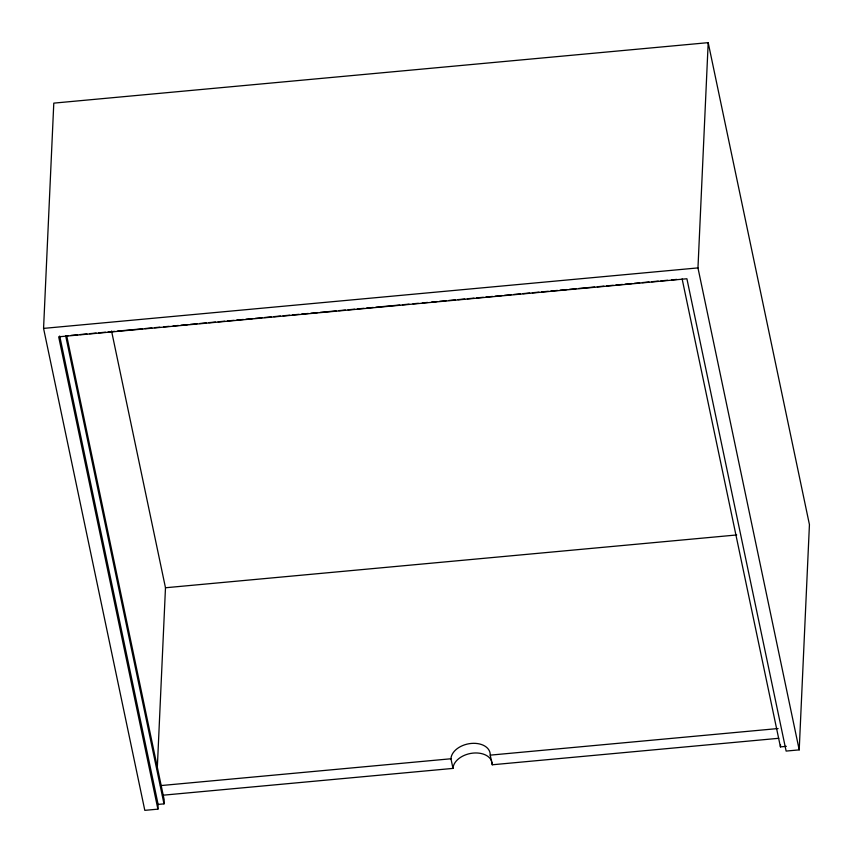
<?xml version="1.0" encoding="UTF-8"?>
<svg xmlns="http://www.w3.org/2000/svg" width="853" height="853" viewBox="0 0 853 853"><rect width="100%" height="100%" fill="white"/><g stroke="black" fill="none" stroke-linecap="round" stroke-linejoin="round"><path stroke-width="1.28" d="M43.567 328.394L53.792 103.128L708.193 42.65L809.433 524.606L799.208 749.872L786.125 751.077L686.9 278.76L58.676 336.818L157.901 809.145L144.807 810.35L43.567 328.394L697.967 267.906L708.193 42.65M157.272 768.692L165.482 587.76L111.551 331.007M157.901 809.145L158.114 804.411L59.71 335.997M158.114 804.411L164 803.867L164.181 799.815L66.694 335.741M786.338 746.343L780.442 746.887L780.538 744.861M68.347 335.634L65.692 335.879L164 803.867M70.991 335.389L77.623 334.781M80.278 334.536L86.899 333.918M89.554 333.672L96.186 333.065M98.831 332.819L105.463 332.201M108.118 331.966L114.739 331.348M117.394 331.103L142.579 328.778M145.234 328.533L151.866 327.915M154.51 327.669L159.82 327.179M163.797 326.816L169.097 326.326M173.074 325.953L178.373 325.462M181.028 325.217L187.66 324.609M190.304 324.364L196.936 323.756M199.591 323.511L206.213 322.892M208.868 322.647L215.5 322.039M218.144 321.794L224.776 321.176M227.42 320.931L234.053 320.323M236.707 320.078L243.329 319.459M245.984 319.214L252.616 318.606M255.26 318.361L261.892 317.753M264.547 317.508L271.169 316.889M273.824 316.644L280.456 316.036M283.1 315.791L289.732 315.173M292.387 314.928L299.008 314.32M301.663 314.075L308.296 313.456M310.94 313.211L317.572 312.603M320.227 312.358L336.135 310.887M338.78 310.641L345.412 310.034M348.067 309.788L354.688 309.17M357.343 308.925L363.975 308.317M366.619 308.072L373.251 307.453M375.906 307.208L399.769 305.001M402.413 304.756L409.045 304.148M413.023 303.785L418.322 303.295M422.299 302.922L427.609 302.431M431.586 302.069L436.885 301.578M439.54 301.333L446.162 300.714M448.817 300.469L455.449 299.861M458.093 299.616L464.725 298.998M467.369 298.753L474.001 298.145M476.656 297.9L483.278 297.281M485.933 297.036L492.565 296.428M495.209 296.183L501.841 295.575M504.496 295.33L511.118 294.711M513.773 294.466L520.405 293.858M523.049 293.613L529.681 292.995M532.336 292.75L538.957 292.142M541.612 291.897L548.244 291.278M550.889 291.033L557.521 290.425M560.176 290.18L566.797 289.572M569.452 289.327L576.084 288.709M578.729 288.463L594.637 286.992M597.292 286.747L603.924 286.139M606.568 285.894L613.2 285.275M615.855 285.03L622.477 284.422M625.132 284.177L631.764 283.559M634.408 283.313L639.718 282.823M642.362 282.588L648.994 281.97M651.649 281.725L658.271 281.117M660.926 280.872L667.558 280.253M671.535 279.891L676.834 279.4M165.482 587.76L736.715 534.959M160.46 785.613L450.96 758.765A19.875 13.296 -11.9 0 1 471.208 743.443A19.875 13.296 -11.9 0 1 490.23 755.14L778.075 728.537M162.486 795.252L452.986 768.404A19.875 13.296 -11.9 0 1 470.664 753.434A19.875 13.296 -11.9 0 1 491.744 761.345M490.23 755.14L492.256 764.778L778.778 738.293M697.967 267.906L799.208 749.872M682.133 278.91L780.442 746.887M450.96 758.765L452.986 768.404M492.064 762.454A19.875 13.296 -11.9 0 1 492.256 764.778"/></g></svg>
